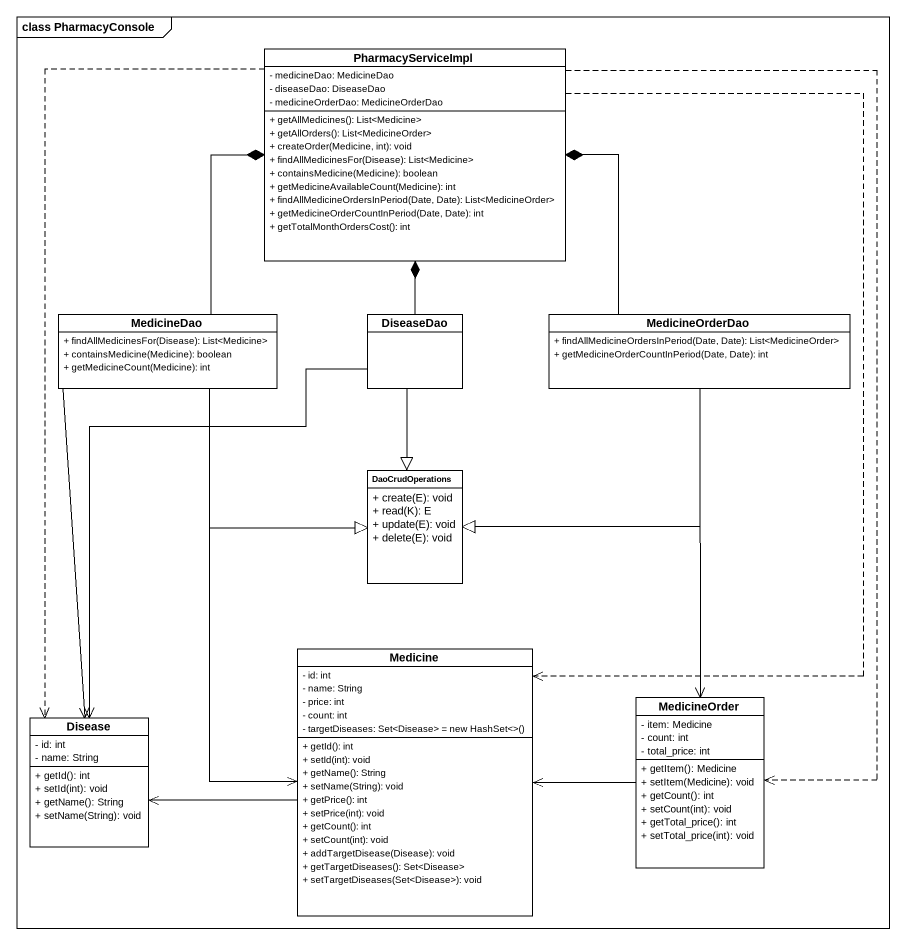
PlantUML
@startuml
mainframe class PharmacyConsole
hide circle
hide empty members
skinparam classAttributeIconSize 0
class PharmacyServiceImpl {
  - medicineDao: MedicineDao
  - diseaseDao: DiseaseDao
  - medicineOrderDao: MedicineOrderDao
  + getAllMedicines(): List<Medicine>
  + getAllOrders(): List<MedicineOrder>
  + createOrder(Medicine, int): void
  + findAllMedicinesFor(Disease): List<Medicine>
  + containsMedicine(Medicine): boolean
  + getMedicineAvailableCount(Medicine): int
  + findAllMedicineOrdersInPeriod(Date, Date): List<MedicineOrder>
  + getMedicineOrderCountInPeriod(Date, Date): int
  + getTotalMonthOrdersCost(): int
}
class MedicineDao {
  + findAllMedicinesFor(Disease): List<Medicine>
  + containsMedicine(Medicine): boolean
  + getMedicineCount(Medicine): int
}
class DiseaseDao
class MedicineOrderDao {
  + findAllMedicineOrdersInPeriod(Date, Date): List<MedicineOrder>
  + getMedicineOrderCountInPeriod(Date, Date): int
}
class DaoCrudOperations {
  + create(E): void
  + read(K): E
  + update(E): void
  + delete(E): void
}
class Medicine {
  - id: int
  - name: String
  - price: int
  - count: int
  {field} - targetDiseases: Set<Disease> = new HashSet<>()
  + getId(): int
  + setId(int): void
  + getName(): String
  + setName(String): void
  + getPrice(): int
  + setPrice(int): void
  + getCount(): int
  + setCount(int): void
  + addTargetDisease(Disease): void
  + getTargetDiseases(): Set<Disease>
  + setTargetDiseases(Set<Disease>): void
}
class Disease {
  - id: int
  - name: String
  + getId(): int
  + setId(int): void
  + getName(): String
  + setName(String): void
}
class MedicineOrder {
  - item: Medicine
  - count: int
  - total_price: int
  + getItem(): Medicine
  + setItem(Medicine): void
  + getCount(): int
  + setCount(int): void
  + getTotal_price(): int
  + setTotal_price(int): void
}
PharmacyServiceImpl ..> Medicine
PharmacyServiceImpl ..> Disease
PharmacyServiceImpl ..> MedicineOrder
MedicineDao -up-* PharmacyServiceImpl
MedicineDao --|> DaoCrudOperations
MedicineDao --> Medicine
MedicineDao --> Disease
DiseaseDao -up-* PharmacyServiceImpl
DiseaseDao --|> DaoCrudOperations
DiseaseDao --> Disease
MedicineOrderDao -up-* PharmacyServiceImpl
MedicineOrderDao --|> DaoCrudOperations
MedicineOrderDao --> MedicineOrder
Medicine -left-> Disease
MedicineOrder -left-> Medicine
@enduml
